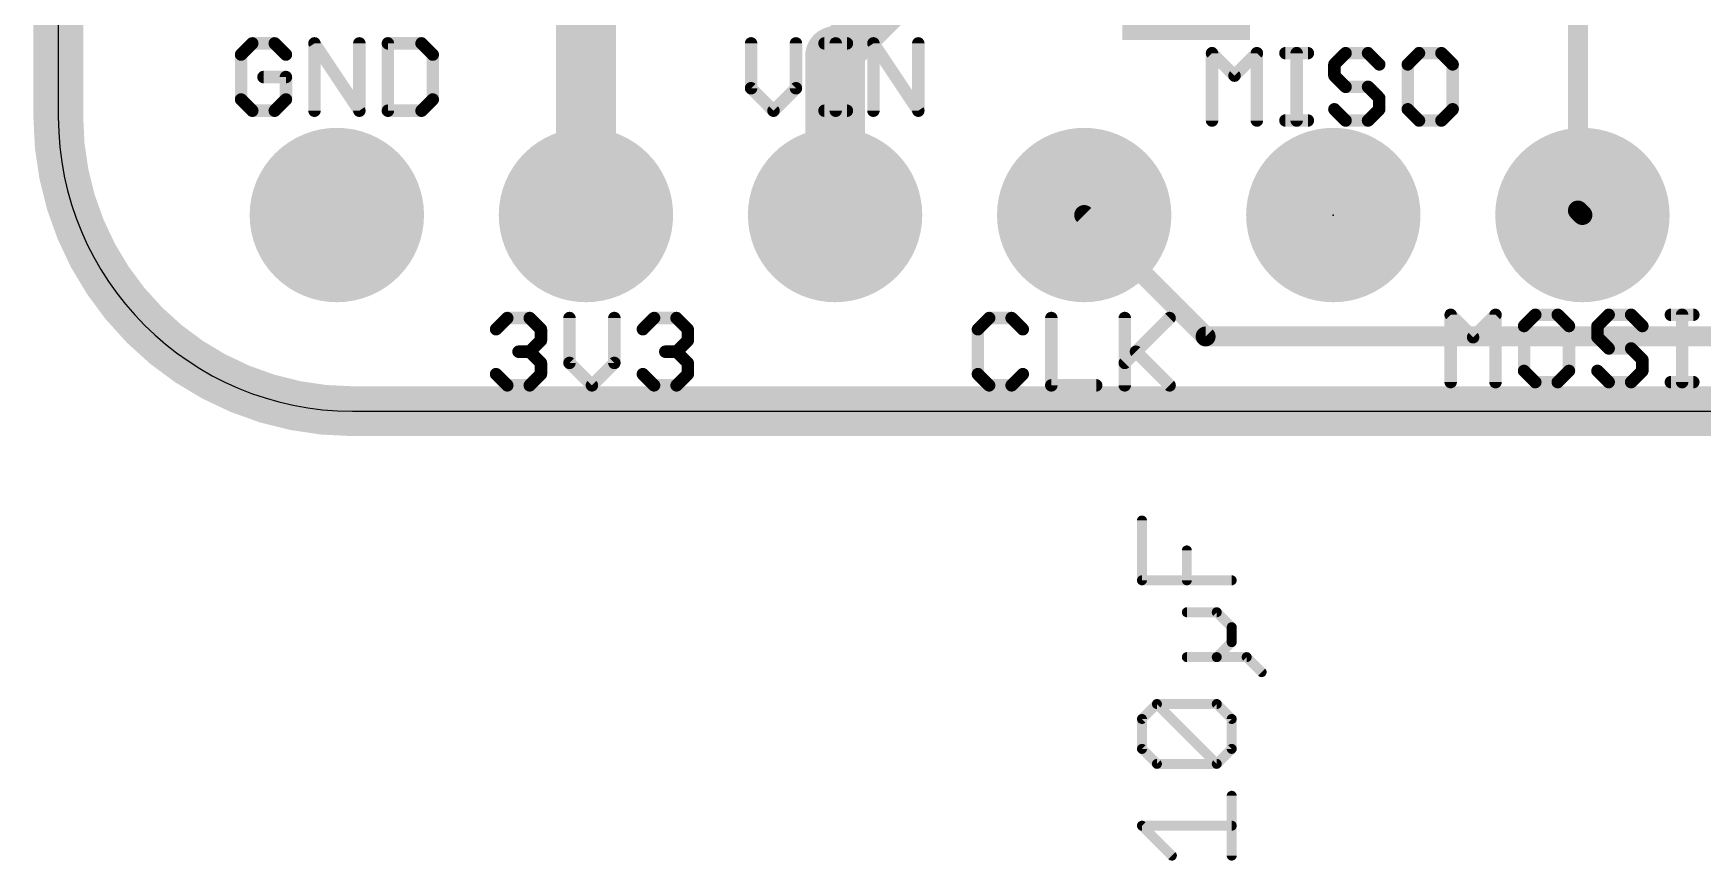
# Model space of a CAD drawing. Extents: x -4.9 to 29.4, y -4.6 to 44.6.
# Drawn here: x -0.25 to 16.77, y -4.58 to 3.85 of the extents above; entities that cross this region are included whole.
import ezdxf

# ---------------------------------------------------------------- set-up
doc = ezdxf.new("R2010")
doc.units = 0
for name, color, linetype in [('1', 12, 'CONTINUOUS'), ('17', 110, 'CONTINUOUS'), ('20', 53, 'CONTINUOUS'), ('21', 40, 'CONTINUOUS'), ('23', 53, 'CONTINUOUS'), ('27', 253, 'CONTINUOUS')]:
    doc.layers.add(name, color=color, linetype=linetype)

# ---------------------------------------------------------------- blocks, each defined once
blk = doc.blocks.new('RECT')
blk.add_solid([(-0.5, -0.5), (0.5, -0.5), (-0.5, 0.5), (0.5, 0.5)])
blk = doc.blocks.new('ROUNDP')
at = {"const_width": 0.5}
blk.add_lwpolyline([(0, -0.25, 1), (0, 0.25, 1), (0, -0.25)], format="xyb", dxfattribs=at)

msp = doc.modelspace()

# ---------------------------------------------------------------- linework, layer by layer
at = {"layer": '1'}
for points, const_width in [([(0, 3), (0, 37)], 0.508), ([(15.494, 6.35), (15.494, 2.046)], 0.2032), ([(7.92, 3.62), (8.5, 4.2)], 0.5), ([(5.38, 4.12), (5.38, 2)], 0.6096), ([(7.92, 3.62), (7.92, 2)], 0.6096), ([(11.698, 0.762), (10.46, 2)], 0.2032), ([(15.494, 2.046), (15.54, 2)], 0.2032), ([(18.923, 0.762), (11.698, 0.762)], 0.2032), ([(23, 0), (3, 0)], 0.508)]:
    msp.add_lwpolyline(points, dxfattribs=dict(at, const_width=const_width))
for points, const_width in [([(8.0724, 3.62, 1), (7.7676, 3.62)], 0.3048), ([(7.8316, 3.7084, 1), (8.0084, 3.5316)], 0.25), ([(0, 3, 0.4142), (3, 0)], 0.508), ([(0.127, 3, 1), (-0.127, 3)], 0.254), ([(-0.127, 3, 1), (0.127, 3)], 0.254), ([(5.2276, 2, 1), (5.5324, 2)], 0.3048), ([(7.7676, 2, 1), (8.0724, 2)], 0.3048), ([(10.4959, 2.0359, 1), (10.4241, 1.9641)], 0.1016), ([(15.5299, 2.0819, 1), (15.4581, 2.0101)], 0.1016), ([(15.4432, 2.046, 1), (15.5448, 2.046)], 0.1016), ([(15.5041, 1.9641, 1), (15.5759, 2.0359)], 0.1016), ([(11.698, 0.8128, 1), (11.698, 0.7112)], 0.1016), ([(11.6621, 0.7261, 1), (11.7339, 0.7979)], 0.1016), ([(3, 0.127, 1), (3, -0.127)], 0.254), ([(3, -0.127, 1), (3, 0.127)], 0.254)]:
    msp.add_lwpolyline(points, format="xyb", dxfattribs=dict(at, const_width=const_width))
at = {"layer": '20'}
for p, q in [((0, 37), (0, 3)), ((3, 0), (23, 0))]:
    msp.add_line(p, q, dxfattribs=at)
msp.add_arc((3, 3), 3, 180, 270, dxfattribs=at)
at = {"layer": '21', "const_width": 0.127}
for points in [[(1.9779, 3.7499), (1.8635, 3.6355)], [(2.2067, 3.7499), (1.9779, 3.7499)], [(2.3211, 3.6355), (2.2067, 3.7499)], [(2.6119, 3.0635), (2.6119, 3.7499)], [(2.6119, 3.7499), (3.0695, 3.0635)], [(3.0695, 3.0635), (3.0695, 3.7499)], [(3.3603, 3.7499), (3.3603, 3.0635)], [(3.7035, 3.7499), (3.3603, 3.7499)], [(3.8179, 3.6355), (3.7035, 3.7499)], [(7.0635, 3.7499), (7.0635, 3.2923)], [(7.5211, 3.2923), (7.5211, 3.7499)], [(7.8119, 3.7499), (8.0407, 3.7499)], [(7.9263, 3.0635), (7.9263, 3.7499)], [(8.3109, 3.0635), (8.3109, 3.7499)], [(8.3109, 3.7499), (8.7684, 3.0635)], [(8.7684, 3.0635), (8.7684, 3.7499)], [(1.8635, 3.6355), (1.8635, 3.1779)], [(3.8179, 3.1779), (3.8179, 3.6355)], [(11.7635, 2.9635), (11.7635, 3.6499)], [(11.7635, 3.6499), (11.9923, 3.4211)], [(11.9923, 3.4211), (12.2211, 3.6499)], [(12.2211, 3.6499), (12.2211, 2.9635)], [(12.5119, 3.6499), (12.7407, 3.6499)], [(12.6263, 2.9635), (12.6263, 3.6499)], [(13.1253, 3.6499), (13.0109, 3.5355)], [(13.0109, 3.5355), (13.0109, 3.4211)], [(13.3541, 3.6499), (13.1253, 3.6499)], [(13.4685, 3.5355), (13.3541, 3.6499)], [(13.8737, 3.6499), (13.7593, 3.5355)], [(13.7593, 3.5355), (13.7593, 3.0779)], [(14.1025, 3.6499), (13.8737, 3.6499)], [(14.2169, 3.5355), (14.1025, 3.6499)], [(14.2169, 3.0779), (14.2169, 3.5355)], [(2.3211, 3.4067), (2.0923, 3.4067)], [(2.3211, 3.1779), (2.3211, 3.4067)], [(13.0109, 3.4211), (13.1253, 3.3067)], [(1.8635, 3.1779), (1.9779, 3.0635)], [(2.2067, 3.0635), (2.3211, 3.1779)], [(3.7035, 3.0635), (3.8179, 3.1779)], [(7.0635, 3.2923), (7.2923, 3.0635)], [(7.2923, 3.0635), (7.5211, 3.2923)], [(13.1253, 3.3067), (13.3541, 3.3067)], [(13.3541, 3.3067), (13.4685, 3.1923)], [(13.4685, 3.1923), (13.4685, 3.0779)], [(1.9779, 3.0635), (2.2067, 3.0635)], [(3.3603, 3.0635), (3.7035, 3.0635)], [(7.8119, 3.0635), (8.0407, 3.0635)], [(13.1253, 2.9635), (13.0109, 3.0779)], [(13.4685, 3.0779), (13.3541, 2.9635)], [(13.7593, 3.0779), (13.8737, 2.9635)], [(14.1025, 2.9635), (14.2169, 3.0779)], [(12.5119, 2.9635), (12.7407, 2.9635)], [(13.3541, 2.9635), (13.1253, 2.9635)], [(13.8737, 2.9635), (14.1025, 2.9635)], [(14.1965, 0.2965), (14.1965, 0.9829)], [(14.1965, 0.9829), (14.4253, 0.7541)], [(14.4253, 0.7541), (14.6541, 0.9829)], [(14.6541, 0.9829), (14.6541, 0.2965)], [(15.0593, 0.9829), (14.9449, 0.8685)], [(15.2881, 0.9829), (15.0593, 0.9829)], [(15.4025, 0.8685), (15.2881, 0.9829)], [(15.8077, 0.9829), (15.6933, 0.8685)], [(16.0365, 0.9829), (15.8077, 0.9829)], [(16.1509, 0.8685), (16.0365, 0.9829)], [(16.4417, 0.9829), (16.6705, 0.9829)], [(16.5561, 0.2965), (16.5561, 0.9829)], [(4.4635, 0.8355), (4.5779, 0.9499)], [(4.5779, 0.9499), (4.8067, 0.9499)], [(4.8067, 0.9499), (4.9211, 0.8355)], [(4.9211, 0.8355), (4.9211, 0.7211)], [(5.2119, 0.9499), (5.2119, 0.4923)], [(5.6695, 0.4923), (5.6695, 0.9499)], [(5.9603, 0.8355), (6.0747, 0.9499)], [(6.0747, 0.9499), (6.3035, 0.9499)], [(6.3035, 0.9499), (6.4179, 0.8355)], [(6.4179, 0.8355), (6.4179, 0.7211)], [(9.4909, 0.9499), (9.3765, 0.8355)], [(9.3765, 0.8355), (9.3765, 0.3779)], [(9.7197, 0.9499), (9.4909, 0.9499)], [(9.8341, 0.8355), (9.7197, 0.9499)], [(10.1249, 0.9499), (10.1249, 0.2635)], [(10.8733, 0.9499), (10.8733, 0.2635)], [(10.8733, 0.4923), (11.3309, 0.9499)], [(14.9449, 0.8685), (14.9449, 0.4109)], [(15.4025, 0.4109), (15.4025, 0.8685)], [(15.6933, 0.8685), (15.6933, 0.7541)], [(4.9211, 0.7211), (4.8067, 0.6067)], [(6.4179, 0.7211), (6.3035, 0.6067)], [(15.6933, 0.7541), (15.8077, 0.6397)], [(15.8077, 0.6397), (16.0365, 0.6397)], [(16.0365, 0.6397), (16.1509, 0.5253)], [(4.8067, 0.6067), (4.6923, 0.6067)], [(4.8067, 0.6067), (4.9211, 0.4923)], [(4.9211, 0.4923), (4.9211, 0.3779)], [(5.2119, 0.4923), (5.4407, 0.2635)], [(5.4407, 0.2635), (5.6695, 0.4923)], [(6.3035, 0.6067), (6.1891, 0.6067)], [(6.3035, 0.6067), (6.4179, 0.4923)], [(6.4179, 0.4923), (6.4179, 0.3779)], [(10.9877, 0.6067), (11.3309, 0.2635)], [(16.1509, 0.5253), (16.1509, 0.4109)], [(4.5779, 0.2635), (4.4635, 0.3779)], [(4.9211, 0.3779), (4.8067, 0.2635)], [(6.0747, 0.2635), (5.9603, 0.3779)], [(6.4179, 0.3779), (6.3035, 0.2635)], [(9.3765, 0.3779), (9.4909, 0.2635)], [(9.7197, 0.2635), (9.8341, 0.3779)], [(14.9449, 0.4109), (15.0593, 0.2965)], [(15.0593, 0.2965), (15.2881, 0.2965)], [(15.2881, 0.2965), (15.4025, 0.4109)], [(15.8077, 0.2965), (15.6933, 0.4109)], [(16.0365, 0.2965), (15.8077, 0.2965)], [(16.1509, 0.4109), (16.0365, 0.2965)], [(16.4417, 0.2965), (16.6705, 0.2965)], [(4.8067, 0.2635), (4.5779, 0.2635)], [(6.3035, 0.2635), (6.0747, 0.2635)], [(9.4909, 0.2635), (9.7197, 0.2635)], [(10.1249, 0.2635), (10.5825, 0.2635)]]:
    msp.add_lwpolyline(points, dxfattribs=at)
at = {"layer": '21', "const_width": 0.0635}
for points in [[(1.9779, 3.7816, 1), (1.9779, 3.7181)], [(2.0003, 3.7274, 1), (1.9554, 3.7723)], [(2.2291, 3.7723, 1), (2.1842, 3.7274)], [(2.2067, 3.7181, 1), (2.2067, 3.7816)], [(2.6383, 3.7675, 1), (2.5855, 3.7323)], [(2.6437, 3.7499, 1), (2.5802, 3.7499)], [(3.1013, 3.7499, 1), (3.0378, 3.7499)], [(3.3921, 3.7499, 1), (3.3286, 3.7499)], [(3.3603, 3.7816, 1), (3.3603, 3.7181)], [(3.726, 3.7723, 1), (3.6811, 3.7274)], [(3.7035, 3.7181, 1), (3.7035, 3.7816)], [(7.0953, 3.7499, 1), (7.0318, 3.7499)], [(7.5528, 3.7499, 1), (7.4893, 3.7499)], [(7.8119, 3.7816, 1), (7.8119, 3.7181)], [(7.9581, 3.7499, 1), (7.8946, 3.7499)], [(8.0407, 3.7181, 1), (8.0407, 3.7816)], [(8.3426, 3.7499, 1), (8.2791, 3.7499)], [(8.3373, 3.7675, 1), (8.2844, 3.7323)], [(8.8002, 3.7499, 1), (8.7367, 3.7499)], [(1.841, 3.6579, 1), (1.886, 3.613)], [(1.8953, 3.6355, 1), (1.8318, 3.6355)], [(2.2986, 3.613, 1), (2.3435, 3.6579)], [(3.8497, 3.6355, 1), (3.7862, 3.6355)], [(3.7955, 3.613, 1), (3.8404, 3.6579)], [(11.7953, 3.6499, 1), (11.7317, 3.6499)], [(11.786, 3.6723, 1), (11.741, 3.6274)], [(12.2528, 3.6499, 1), (12.1893, 3.6499)], [(12.2435, 3.6274, 1), (12.1986, 3.6723)], [(12.5119, 3.6816, 1), (12.5119, 3.6181)], [(12.6581, 3.6499, 1), (12.5946, 3.6499)], [(12.7407, 3.6181, 1), (12.7407, 3.6816)], [(13.0426, 3.5355, 1), (12.9791, 3.5355)], [(12.9884, 3.5579, 1), (13.0333, 3.513)], [(13.1253, 3.6816, 1), (13.1253, 3.6181)], [(13.1477, 3.6274, 1), (13.1028, 3.6723)], [(13.3765, 3.6723, 1), (13.3316, 3.6274)], [(13.3541, 3.6181, 1), (13.3541, 3.6816)], [(13.446, 3.513, 1), (13.4909, 3.5579)], [(13.791, 3.5355, 1), (13.7275, 3.5355)], [(13.7368, 3.5579, 1), (13.7817, 3.513)], [(13.8737, 3.6816, 1), (13.8737, 3.6181)], [(13.8961, 3.6274, 1), (13.8512, 3.6723)], [(14.1249, 3.6723, 1), (14.08, 3.6274)], [(14.1025, 3.6181, 1), (14.1025, 3.6816)], [(14.2486, 3.5355, 1), (14.1851, 3.5355)], [(14.1944, 3.513, 1), (14.2393, 3.5579)], [(2.0923, 3.4384, 1), (2.0923, 3.3749)], [(2.3528, 3.4067, 1), (2.2893, 3.4067)], [(2.3211, 3.3749, 1), (2.3211, 3.4384)], [(11.9698, 3.4435, 1), (12.0147, 3.3986)], [(11.9698, 3.3986, 1), (12.0147, 3.4435)], [(13.0333, 3.4435, 1), (12.9884, 3.3986)], [(12.9791, 3.4211, 1), (13.0426, 3.4211)], [(1.886, 3.2003, 1), (1.841, 3.1554)], [(2.3435, 3.1554, 1), (2.2986, 3.2003)], [(3.8404, 3.1554, 1), (3.7955, 3.2003)], [(7.086, 3.3147, 1), (7.041, 3.2698)], [(7.0318, 3.2923, 1), (7.0953, 3.2923)], [(7.4893, 3.2923, 1), (7.5528, 3.2923)], [(7.5435, 3.2698, 1), (7.4986, 3.3147)], [(13.1253, 3.3384, 1), (13.1253, 3.2749)], [(13.1028, 3.2842, 1), (13.1477, 3.3291)], [(13.3765, 3.3291, 1), (13.3316, 3.2842)], [(13.3541, 3.2749, 1), (13.3541, 3.3384)], [(13.5002, 3.1923, 1), (13.4367, 3.1923)], [(13.446, 3.1698, 1), (13.4909, 3.2147)], [(1.8318, 3.1779, 1), (1.8953, 3.1779)], [(1.9779, 3.0953, 1), (1.9779, 3.0318)], [(1.9554, 3.041, 1), (2.0003, 3.086)], [(2.1842, 3.086, 1), (2.2291, 3.041)], [(2.2067, 3.0318, 1), (2.2067, 3.0953)], [(2.2893, 3.1779, 1), (2.3528, 3.1779)], [(2.5802, 3.0635, 1), (2.6437, 3.0635)], [(3.0378, 3.0635, 1), (3.1013, 3.0635)], [(3.0431, 3.0459, 1), (3.0959, 3.0811)], [(3.3603, 3.0953, 1), (3.3603, 3.0318)], [(3.3286, 3.0635, 1), (3.3921, 3.0635)], [(3.6811, 3.086, 1), (3.726, 3.041)], [(3.7035, 3.0318, 1), (3.7035, 3.0953)], [(3.7862, 3.1779, 1), (3.8497, 3.1779)], [(7.2698, 3.086, 1), (7.3147, 3.041)], [(7.2698, 3.041, 1), (7.3147, 3.086)], [(7.8119, 3.0953, 1), (7.8119, 3.0318)], [(7.8946, 3.0635, 1), (7.9581, 3.0635)], [(8.0407, 3.0318, 1), (8.0407, 3.0953)], [(8.2791, 3.0635, 1), (8.3426, 3.0635)], [(8.7367, 3.0635, 1), (8.8002, 3.0635)], [(8.742, 3.0459, 1), (8.7949, 3.0811)], [(13.0333, 3.1003, 1), (12.9884, 3.0554)], [(13.4367, 3.0779, 1), (13.5002, 3.0779)], [(13.4909, 3.0554, 1), (13.446, 3.1003)], [(13.7275, 3.0779, 1), (13.791, 3.0779)], [(13.7817, 3.1003, 1), (13.7368, 3.0554)], [(14.1851, 3.0779, 1), (14.2486, 3.0779)], [(14.2393, 3.0554, 1), (14.1944, 3.1003)], [(11.7317, 2.9635, 1), (11.7953, 2.9635)], [(12.1893, 2.9635, 1), (12.2528, 2.9635)], [(12.5119, 2.9953, 1), (12.5119, 2.9318)], [(12.5946, 2.9635, 1), (12.6581, 2.9635)], [(12.7407, 2.9318, 1), (12.7407, 2.9953)], [(13.1253, 2.9953, 1), (13.1253, 2.9318)], [(13.1028, 2.941, 1), (13.1477, 2.986)], [(13.3316, 2.986, 1), (13.3765, 2.941)], [(13.3541, 2.9318, 1), (13.3541, 2.9953)], [(13.8737, 2.9953, 1), (13.8737, 2.9318)], [(13.8512, 2.941, 1), (13.8961, 2.986)], [(14.08, 2.986, 1), (14.1249, 2.941)], [(14.1025, 2.9318, 1), (14.1025, 2.9953)], [(14.2283, 0.9829, 1), (14.1647, 0.9829)], [(14.219, 1.0053, 1), (14.174, 0.9604)], [(14.6858, 0.9829, 1), (14.6223, 0.9829)], [(14.6765, 0.9604, 1), (14.6316, 1.0053)], [(15.0593, 1.0146, 1), (15.0593, 0.9511)], [(15.0818, 0.9604, 1), (15.0369, 1.0053)], [(15.3106, 1.0053, 1), (15.2657, 0.9604)], [(15.2881, 0.9511, 1), (15.2881, 1.0146)], [(15.8077, 1.0146, 1), (15.8077, 0.9511)], [(15.8302, 0.9604, 1), (15.7853, 1.0053)], [(16.059, 1.0053, 1), (16.0141, 0.9604)], [(16.0365, 0.9511, 1), (16.0365, 1.0146)], [(16.4417, 1.0146, 1), (16.4417, 0.9511)], [(16.5879, 0.9829, 1), (16.5244, 0.9829)], [(16.6705, 0.9511, 1), (16.6705, 1.0146)], [(4.441, 0.8579, 1), (4.486, 0.813)], [(4.5779, 0.9816, 1), (4.5779, 0.9181)], [(4.6003, 0.9274, 1), (4.5554, 0.9723)], [(4.8291, 0.9723, 1), (4.7842, 0.9274)], [(4.8067, 0.9181, 1), (4.8067, 0.9816)], [(4.9528, 0.8355, 1), (4.8893, 0.8355)], [(4.8986, 0.813, 1), (4.9435, 0.8579)], [(5.2437, 0.9499, 1), (5.1802, 0.9499)], [(5.7013, 0.9499, 1), (5.6378, 0.9499)], [(5.9379, 0.8579, 1), (5.9828, 0.813)], [(6.0747, 0.9816, 1), (6.0747, 0.9181)], [(6.0972, 0.9274, 1), (6.0523, 0.9723)], [(6.326, 0.9723, 1), (6.2811, 0.9274)], [(6.3035, 0.9181, 1), (6.3035, 0.9816)], [(6.4497, 0.8355, 1), (6.3862, 0.8355)], [(6.3955, 0.813, 1), (6.4404, 0.8579)], [(9.4083, 0.8355, 1), (9.3447, 0.8355)], [(9.354, 0.8579, 1), (9.399, 0.813)], [(9.4909, 0.9816, 1), (9.4909, 0.9181)], [(9.5133, 0.9274, 1), (9.4684, 0.9723)], [(9.7421, 0.9723, 1), (9.6972, 0.9274)], [(9.7197, 0.9181, 1), (9.7197, 0.9816)], [(9.8116, 0.813, 1), (9.8565, 0.8579)], [(10.1567, 0.9499, 1), (10.0932, 0.9499)], [(10.9051, 0.9499, 1), (10.8416, 0.9499)], [(11.3534, 0.9274, 1), (11.3085, 0.9723)], [(14.9767, 0.8685, 1), (14.9132, 0.8685)], [(14.9225, 0.8909, 1), (14.9674, 0.846)], [(15.4343, 0.8685, 1), (15.3708, 0.8685)], [(15.3801, 0.846, 1), (15.425, 0.8909)], [(15.7251, 0.8685, 1), (15.6616, 0.8685)], [(15.6709, 0.8909, 1), (15.7158, 0.846)], [(16.1285, 0.846, 1), (16.1734, 0.8909)], [(4.8893, 0.7211, 1), (4.9528, 0.7211)], [(4.9435, 0.6986, 1), (4.8986, 0.7435)], [(6.3862, 0.7211, 1), (6.4497, 0.7211)], [(6.4404, 0.6986, 1), (6.3955, 0.7435)], [(14.4028, 0.7765, 1), (14.4477, 0.7316)], [(14.4028, 0.7316, 1), (14.4477, 0.7765)], [(15.6616, 0.7541, 1), (15.7251, 0.7541)], [(15.7158, 0.7765, 1), (15.6709, 0.7316)], [(15.8077, 0.6714, 1), (15.8077, 0.6079)], [(15.7853, 0.6172, 1), (15.8302, 0.6621)], [(16.059, 0.6621, 1), (16.0141, 0.6172)], [(16.0365, 0.6079, 1), (16.0365, 0.6714)], [(4.6923, 0.6384, 1), (4.6923, 0.5749)], [(4.8291, 0.6291, 1), (4.7842, 0.5842)], [(4.7842, 0.6291, 1), (4.8291, 0.5842)], [(4.8067, 0.5749, 1), (4.8067, 0.6384)], [(4.9528, 0.4923, 1), (4.8893, 0.4923)], [(4.8986, 0.4698, 1), (4.9435, 0.5147)], [(5.2344, 0.5147, 1), (5.1895, 0.4698)], [(5.1802, 0.4923, 1), (5.2437, 0.4923)], [(5.6378, 0.4923, 1), (5.7013, 0.4923)], [(5.692, 0.4698, 1), (5.6471, 0.5147)], [(6.1891, 0.6384, 1), (6.1891, 0.5749)], [(6.326, 0.6291, 1), (6.2811, 0.5842)], [(6.2811, 0.6291, 1), (6.326, 0.5842)], [(6.3035, 0.5749, 1), (6.3035, 0.6384)], [(6.4497, 0.4923, 1), (6.3862, 0.4923)], [(6.3955, 0.4698, 1), (6.4404, 0.5147)], [(10.8509, 0.5147, 1), (10.8958, 0.4698)], [(11.0102, 0.6291, 1), (10.9653, 0.5842)], [(16.1827, 0.5253, 1), (16.1192, 0.5253)], [(16.1285, 0.5028, 1), (16.1734, 0.5477)], [(4.486, 0.4003, 1), (4.441, 0.3554)], [(4.8893, 0.3779, 1), (4.9528, 0.3779)], [(4.9435, 0.3554, 1), (4.8986, 0.4003)], [(5.9828, 0.4003, 1), (5.9379, 0.3554)], [(6.3862, 0.3779, 1), (6.4497, 0.3779)], [(6.4404, 0.3554, 1), (6.3955, 0.4003)], [(9.3447, 0.3779, 1), (9.4083, 0.3779)], [(9.399, 0.4003, 1), (9.354, 0.3554)], [(9.8565, 0.3554, 1), (9.8116, 0.4003)], [(14.9132, 0.4109, 1), (14.9767, 0.4109)], [(14.9674, 0.4333, 1), (14.9225, 0.3884)], [(15.0593, 0.3283, 1), (15.0593, 0.2648)], [(15.0369, 0.274, 1), (15.0818, 0.319)], [(15.2657, 0.319, 1), (15.3106, 0.274)], [(15.2881, 0.2648, 1), (15.2881, 0.3283)], [(15.3708, 0.4109, 1), (15.4343, 0.4109)], [(15.425, 0.3884, 1), (15.3801, 0.4333)], [(15.7158, 0.4333, 1), (15.6709, 0.3884)], [(15.8077, 0.3283, 1), (15.8077, 0.2648)], [(15.7853, 0.274, 1), (15.8302, 0.319)], [(16.0141, 0.319, 1), (16.059, 0.274)], [(16.0365, 0.2648, 1), (16.0365, 0.3283)], [(16.1192, 0.4109, 1), (16.1827, 0.4109)], [(16.1734, 0.3884, 1), (16.1285, 0.4333)], [(16.4417, 0.3283, 1), (16.4417, 0.2648)], [(16.6705, 0.2648, 1), (16.6705, 0.3283)], [(4.5779, 0.2953, 1), (4.5779, 0.2318)], [(4.5554, 0.241, 1), (4.6003, 0.286)], [(4.7842, 0.286, 1), (4.8291, 0.241)], [(4.8067, 0.2318, 1), (4.8067, 0.2953)], [(5.4183, 0.286, 1), (5.4632, 0.241)], [(5.4183, 0.241, 1), (5.4632, 0.286)], [(6.0747, 0.2953, 1), (6.0747, 0.2318)], [(6.0523, 0.241, 1), (6.0972, 0.286)], [(6.2811, 0.286, 1), (6.326, 0.241)], [(6.3035, 0.2318, 1), (6.3035, 0.2953)], [(9.4909, 0.2953, 1), (9.4909, 0.2318)], [(9.4684, 0.241, 1), (9.5133, 0.286)], [(9.6972, 0.286, 1), (9.7421, 0.241)], [(9.7197, 0.2318, 1), (9.7197, 0.2953)], [(10.1249, 0.2953, 1), (10.1249, 0.2318)], [(10.0932, 0.2635, 1), (10.1567, 0.2635)], [(10.5825, 0.2318, 1), (10.5825, 0.2953)], [(10.8416, 0.2635, 1), (10.9051, 0.2635)], [(11.3085, 0.241, 1), (11.3534, 0.286)], [(14.1647, 0.2965, 1), (14.2283, 0.2965)], [(14.6223, 0.2965, 1), (14.6858, 0.2965)], [(16.5244, 0.2965, 1), (16.5879, 0.2965)]]:
    msp.add_lwpolyline(points, format="xyb", dxfattribs=at)
at = {"layer": '23'}
msp.add_point((13, 2), dxfattribs=at)
at = {"layer": '27', "const_width": 0.1016}
for points in [[(11.049, -1.7241), (11.049, -1.114)], [(11.5066, -1.7241), (11.5066, -1.4191)], [(11.9642, -1.7241), (11.049, -1.7241)], [(11.8117, -2.0495), (11.5066, -2.0495)], [(11.9642, -2.2021), (11.8117, -2.0495)], [(11.9642, -2.3546), (11.9642, -2.2021)], [(11.8117, -2.5071), (11.9642, -2.3546)], [(11.5066, -2.5071), (11.8117, -2.5071)], [(11.8117, -2.5071), (12.1167, -2.5071)], [(12.1167, -2.5071), (12.2693, -2.6597)], [(11.049, -3.1376), (11.2016, -2.9851)], [(11.2016, -2.9851), (11.8117, -2.9851)], [(11.8117, -3.5952), (11.2016, -2.9851)], [(11.8117, -2.9851), (11.9642, -3.1376)], [(11.049, -3.4427), (11.049, -3.1376)], [(11.9642, -3.1376), (11.9642, -3.4427)], [(11.2016, -3.5952), (11.049, -3.4427)], [(11.9642, -3.4427), (11.8117, -3.5952)], [(11.8117, -3.5952), (11.2016, -3.5952)], [(11.9642, -4.5307), (11.9642, -3.9206)], [(11.3541, -4.5307), (11.049, -4.2256)], [(11.049, -4.2256), (11.9642, -4.2256)]]:
    msp.add_lwpolyline(points, dxfattribs=at)
at = {"layer": '27', "const_width": 0.0508}
for points in [[(11.0744, -1.114, 1), (11.0236, -1.114)], [(11.532, -1.4191, 1), (11.4812, -1.4191)], [(11.049, -1.6987, 1), (11.049, -1.7495)], [(11.0236, -1.7241, 1), (11.0744, -1.7241)], [(11.4812, -1.7241, 1), (11.532, -1.7241)], [(11.9642, -1.7495, 1), (11.9642, -1.6987)], [(11.5066, -2.0241, 1), (11.5066, -2.0749)], [(11.8296, -2.0316, 1), (11.7937, -2.0675)], [(11.8117, -2.0749, 1), (11.8117, -2.0241)], [(11.9896, -2.2021, 1), (11.9388, -2.2021)], [(11.9462, -2.22, 1), (11.9822, -2.1841)], [(11.9388, -2.3546, 1), (11.9896, -2.3546)], [(11.9822, -2.3726, 1), (11.9462, -2.3366)], [(11.5066, -2.4817, 1), (11.5066, -2.5325)], [(11.8117, -2.4817, 1), (11.8117, -2.5325)], [(11.7937, -2.4892, 1), (11.8296, -2.5251)], [(11.8117, -2.5325, 1), (11.8117, -2.4817)], [(12.1347, -2.4892, 1), (12.0988, -2.5251)], [(12.1167, -2.5325, 1), (12.1167, -2.4817)], [(12.2513, -2.6776, 1), (12.2872, -2.6417)], [(11.2016, -2.9597, 1), (11.2016, -3.0105)], [(11.2195, -2.9671, 1), (11.1836, -3.003)], [(11.2195, -3.003, 1), (11.1836, -2.9671)], [(11.8296, -2.9671, 1), (11.7937, -3.003)], [(11.8117, -3.0105, 1), (11.8117, -2.9597)], [(11.0744, -3.1376, 1), (11.0236, -3.1376)], [(11.0311, -3.1196, 1), (11.067, -3.1556)], [(11.9896, -3.1376, 1), (11.9388, -3.1376)], [(11.9462, -3.1556, 1), (11.9822, -3.1196)], [(11.067, -3.4247, 1), (11.0311, -3.4606)], [(11.9822, -3.4606, 1), (11.9462, -3.4247)], [(11.0236, -3.4427, 1), (11.0744, -3.4427)], [(11.2016, -3.5698, 1), (11.2016, -3.6206)], [(11.1836, -3.6131, 1), (11.2195, -3.5772)], [(11.7937, -3.5772, 1), (11.8296, -3.6131)], [(11.7937, -3.6131, 1), (11.8296, -3.5772)], [(11.8117, -3.6206, 1), (11.8117, -3.5698)], [(11.9388, -3.4427, 1), (11.9896, -3.4427)], [(11.9896, -3.9206, 1), (11.9388, -3.9206)], [(11.049, -4.2002, 1), (11.049, -4.251)], [(11.067, -4.2077, 1), (11.0311, -4.2436)], [(11.9642, -4.251, 1), (11.9642, -4.2002)], [(11.3361, -4.5487, 1), (11.372, -4.5127)], [(11.9388, -4.5307, 1), (11.9896, -4.5307)]]:
    msp.add_lwpolyline(points, format="xyb", dxfattribs=at)

# ---------------------------------------------------------------- block references
at = {"layer": '1', "xscale": 1.2, "yscale": 1.3, "rotation": 90}
msp.add_blockref('RECT', (11.5, 4.384), dxfattribs=at)
at = {"layer": '17', "xscale": 1.778, "yscale": 1.778, "rotation": 270}
for p in [(2.84, 2), (5.38, 2), (7.92, 2), (10.46, 2), (13, 2), (15.54, 2)]:
    msp.add_blockref('ROUNDP', p, dxfattribs=at)

doc.saveas('drawing.dxf')
